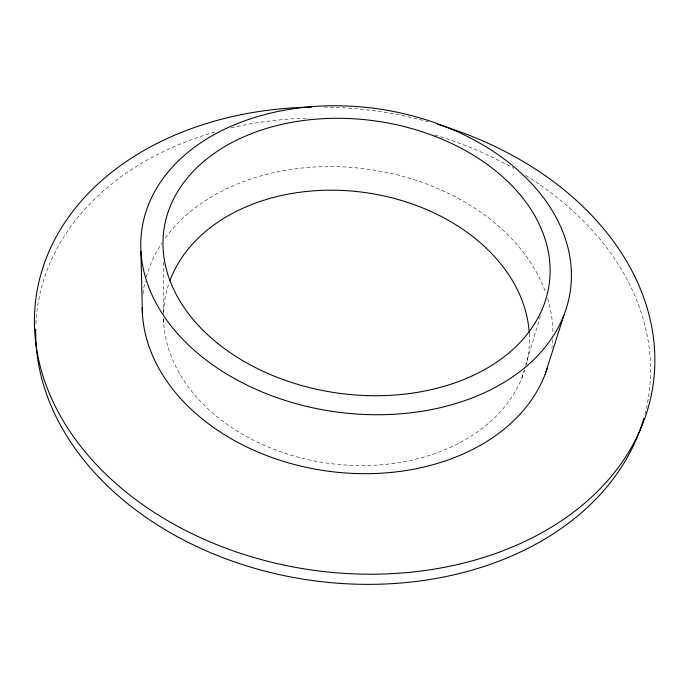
<?xml version="1.0" encoding="UTF-8"?>
<svg xmlns="http://www.w3.org/2000/svg" width="689" height="689" viewBox="0 0 689 689"><rect width="100%" height="100%" fill="white"/><g stroke="black" fill="none" stroke-linecap="round" stroke-linejoin="round"><path stroke-width="0.52" stroke-dasharray="3.44 2.58" d="M521.943 377.779L524.088 370.579M525.621 365.437L540.322 316.079M163.302 262.225L163.655 313.745M163.698 319.11L163.724 323.408M529.273 333.726A183.791 136.603 8.1 0 1 526.25 364.67M524.803 369.76A183.791 136.603 8.1 0 1 327.06 463.094A183.791 136.603 8.1 0 1 163.5 318.111M163.586 311.772A183.791 136.603 8.1 0 1 169.339 282.275M35.888 323.735A308.801 231.383 8.1 0 1 216.811 131.513M231.263 127.809A308.801 231.383 8.1 0 1 309.249 118.112M434.647 134.966A308.801 231.383 8.1 0 1 513.701 168.349M525.561 175.376A308.801 231.383 8.1 0 1 644.921 414.253M143.011 293.755A206.261 152.295 8.1 0 1 145.224 281.181M146.275 277.056A206.261 152.295 8.1 0 1 161.708 243.208M165.386 237.894A206.261 152.295 8.1 0 1 370.105 169.511A206.261 152.295 8.1 0 1 546.015 293.6M547.652 298.63A206.261 152.295 8.1 0 1 552.879 334.38M552.699 339.703A206.261 152.295 8.1 0 1 551.898 348.178M324.218 107.071A311.609 231.737 8.1 0 1 428.386 121.764"/><path stroke-width="1.03" d="M545.163 374.325L563.878 315.235A216.424 152.992 8.1 0 0 301.102 107.717A216.424 152.992 8.1 0 0 203.264 357.806A216.424 152.992 8.1 0 0 563.878 315.235M140.909 251.218L142.399 313.211M170.054 280.328A183.791 136.603 8.1 0 1 366.539 192.756A183.791 136.603 8.1 0 1 529.212 332.692M643.793 418.369A308.801 231.383 8.1 0 1 308.793 580.017A308.801 231.383 8.1 0 1 35.707 329.178M547.609 367.383A206.261 152.295 8.1 0 1 324.812 470.725A206.261 152.295 8.1 0 1 142.235 307.776M437.687 124.425A311.609 231.737 8.1 0 1 583.729 503.986A311.609 231.737 8.1 0 1 71.467 433.751A311.609 231.737 8.1 0 1 311.368 107.105M217.681 343.389A194.548 137.361 8.1 0 0 542.768 307.845A194.548 137.361 8.1 0 0 309.172 119.817A194.548 137.361 8.1 0 0 217.681 343.389"/></g></svg>
